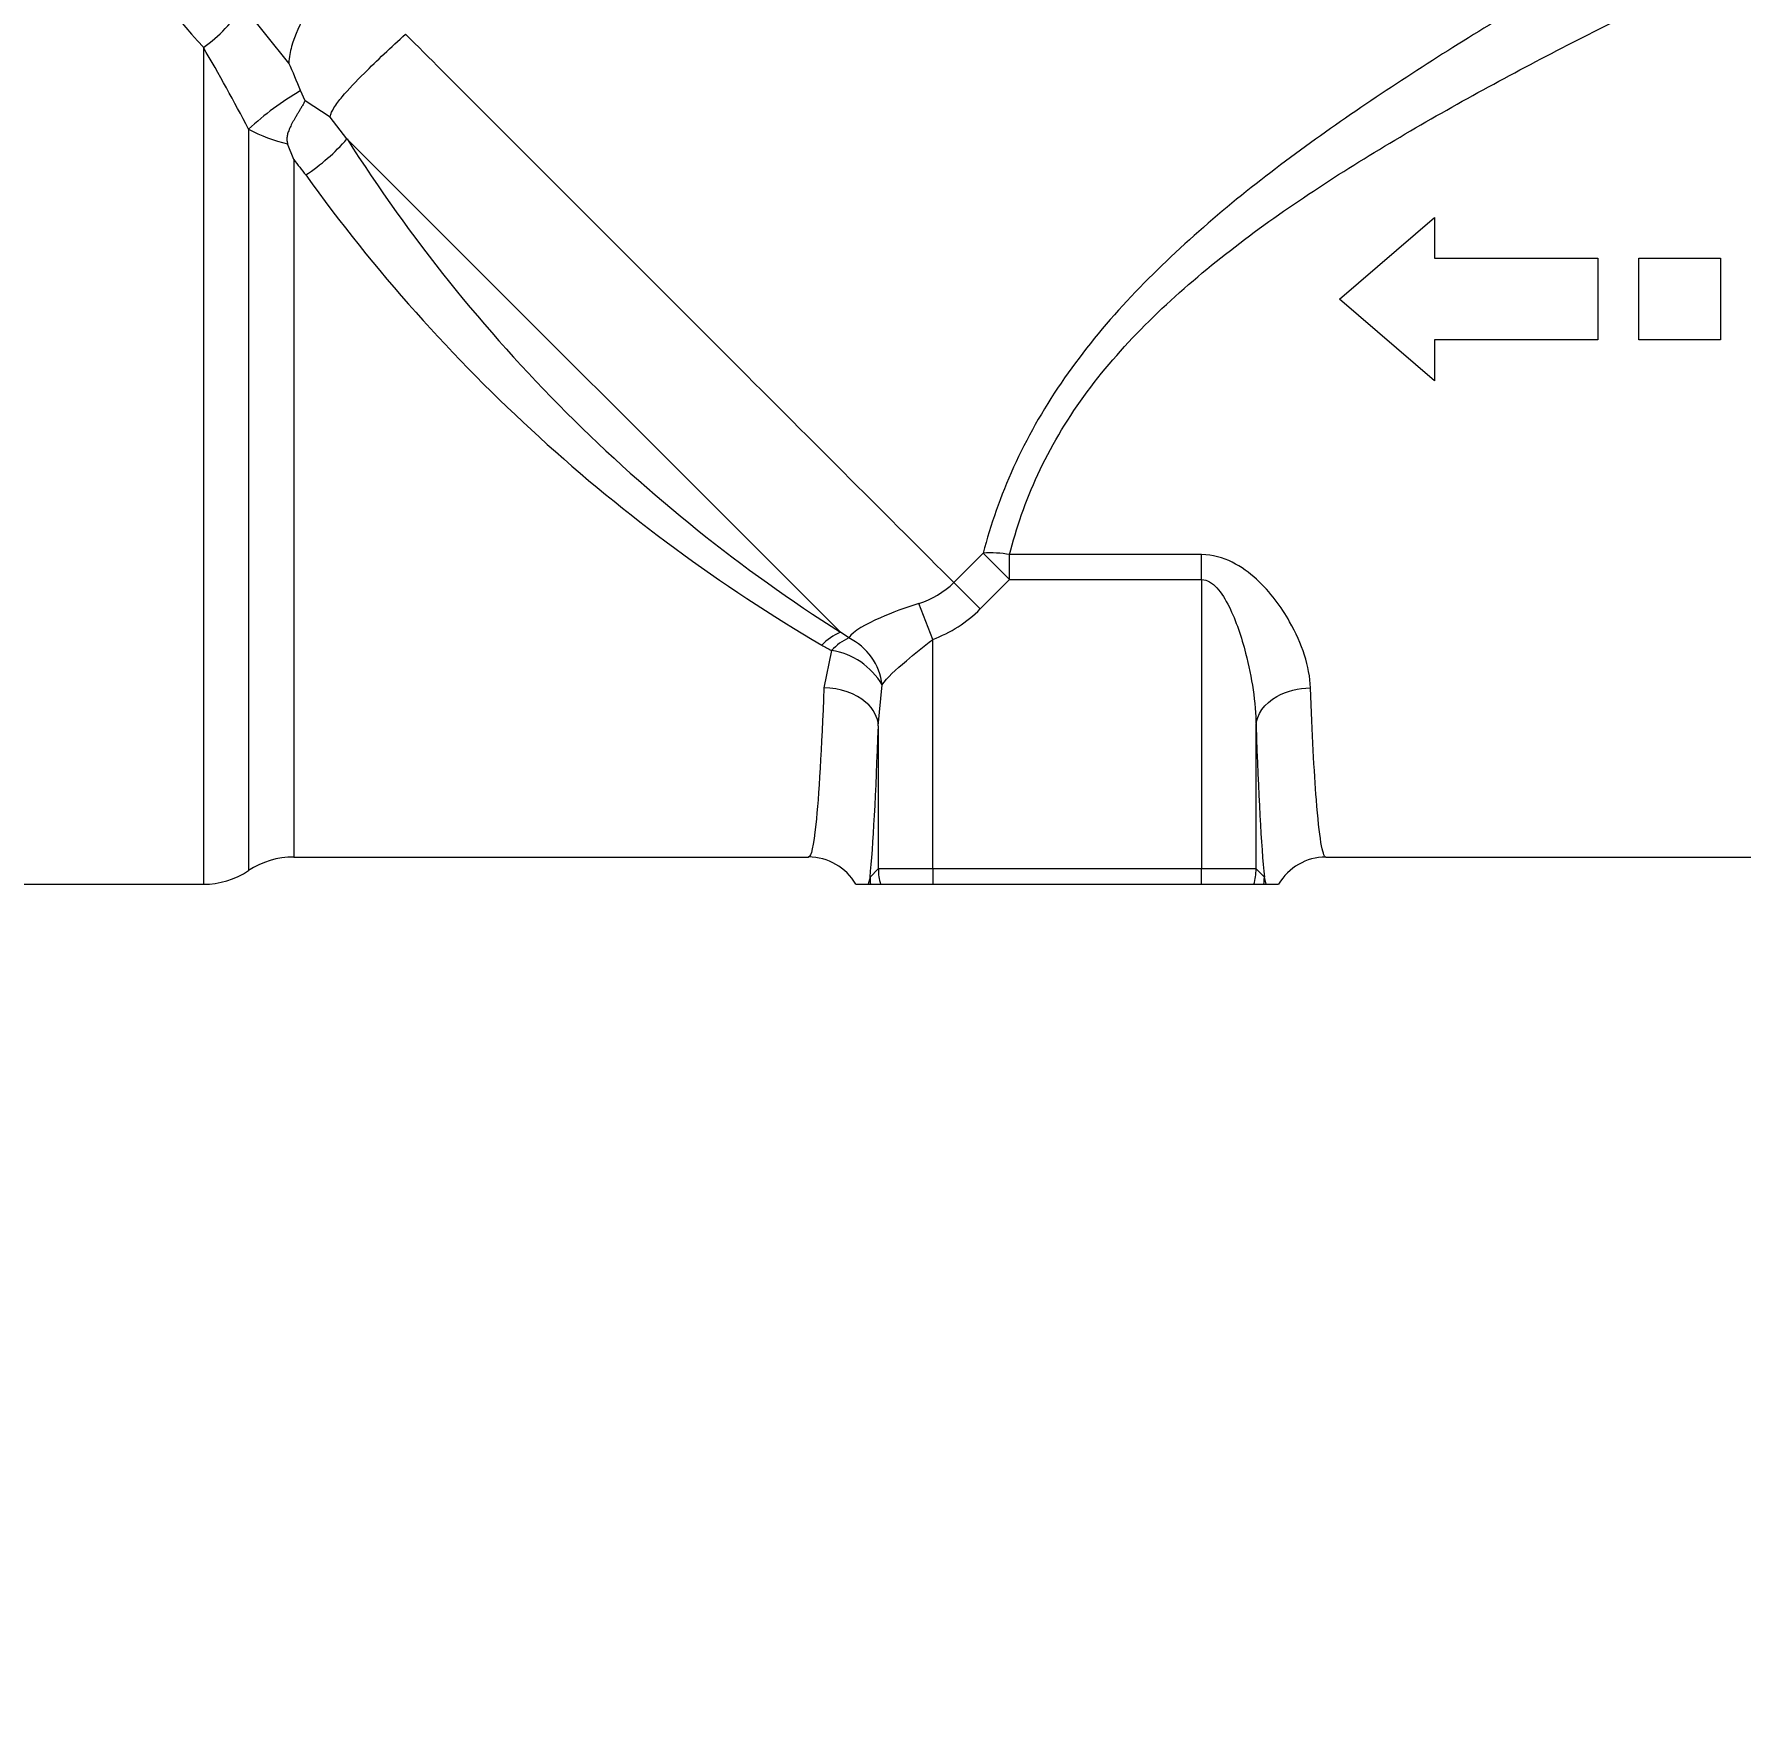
# Model space of a CAD drawing. Header units: millimetres. Extents: x 113490 to 142599, y -20467 to 115.
# Drawn here: x 138247.5 to 138310.2, y -7500 to -7438.2 of the extents above; entities that cross this region are included whole.
import ezdxf

# ---------------------------------------------------------------- set-up
doc = ezdxf.new("R2010")
doc.units = ezdxf.units.MM
doc.layers.add('DV2_0', color=7, linetype='Continuous')
doc.styles.get("Standard").update_dxf_attribs({"font": 'msyh.ttf'})
doc.dimstyles.new('ISO-25', dxfattribs={"dimtxt": 2.5, "dimasz": 2.5, "dimexe": 1.25, "dimexo": 0.625, "dimtad": 1, "dimtxsty": 'Standard', "dimcen": 2.5, "dimadec": 0, "dimazin": 0, "dimtfac": 1, "dimtmove": 0, "dimatfit": 3, "dimfxl": 1, "dimarcsym": 0})

# ---------------------------------------------------------------- blocks, each defined once
blk = doc.blocks.new('*D16')
at = {"color": 0, "lineweight": -2}
for p, q in [((137075.037, -7126.863), (137075.037, -8732.78)), ((139355.037, -7126.863), (139355.037, -8732.78)), ((137135.037, -8702.78), (139295.037, -8702.78))]:
    blk.add_line(p, q, dxfattribs=at)
at = {"color": 0}
for points in [[(137135.037, -8692.78), (137135.037, -8712.78), (137075.037, -8702.78)], [(139295.037, -8692.78), (139295.037, -8712.78), (139355.037, -8702.78)]]:
    blk.add_solid(points, dxfattribs=at)
at = {"layer": 'Defpoints', "color": 0}
for p in [(137075.037, -7125.863), (139355.037, -7125.863), (139355.037, -8702.78)]:
    blk.add_point(p, dxfattribs=at)
at = {"color": 0, "insert": (138215.037, -8656.941), "char_height": 50, "attachment_point": 5}
blk.add_mtext('2270', dxfattribs=at)

msp = doc.modelspace()

# ---------------------------------------------------------------- linework, layer by layer
at = {"layer": 'DV2_0', "color": 7, "linetype": 'Continuous', "lineweight": 20}
for p, q in [((138256.901, -7439.3), (138255.207, -7437.195)), ((138253.763, -7438.723), (138253.763, -7469.47)), ((138255.422, -7441.73), (138255.422, -7468.97)), ((138259.039, -7442.086), (138258.426, -7441.288)), ((138259.039, -7442.086), (138277.166, -7460.214)), ((138257.08, -7442.848), (138257.08, -7468.47)), ((138282.414, -7457.307), (138281.335, -7458.386)), ((138283.384, -7458.277), (138282.414, -7457.307)), ((138283.384, -7458.277), (138283.384, -7457.361)), ((138290.439, -7457.361), (138283.384, -7457.361)), ((138290.439, -7458.277), (138290.439, -7457.361)), ((138282.305, -7459.356), (138281.335, -7458.386)), ((138282.305, -7459.356), (138283.384, -7458.277)), ((138283.384, -7458.277), (138290.439, -7458.277)), ((138290.439, -7458.277), (138290.439, -7468.91)), ((138280.559, -7460.479), (138280.052, -7459.152)), ((138277.475, -7460.421), (138277.166, -7460.214)), ((138280.559, -7468.91), (138280.559, -7460.479)), ((138276.841, -7460.884), (138276.562, -7462.253)), ((138278.56, -7463.646), (138278.7, -7462.144)), ((138278.56, -7463.646), (138278.56, -7468.91)), ((138292.438, -7468.91), (138292.438, -7463.646)), ((138278.56, -7468.91), (138278.256, -7469.215)), ((138280.559, -7468.91), (138278.56, -7468.91)), ((138290.439, -7468.91), (138280.559, -7468.91)), ((138280.559, -7468.91), (138280.559, -7469.47)), ((138292.438, -7468.91), (138290.439, -7468.91)), ((138290.439, -7469.47), (138290.439, -7468.91)), ((138292.743, -7469.215), (138292.438, -7468.91)), ((138292.807, -7469.47), (138292.743, -7469.215))]:
    msp.add_line(p, q, dxfattribs=at)
at = {"layer": 'DV2_0', "color": 7, "linetype": 'Continuous', "lineweight": 15}
for p, q in [((138257.503, -7440.687), (138257.335, -7440.314)), ((138258.426, -7441.288), (138257.503, -7440.688)), ((138257.08, -7442.848), (138256.858, -7442.265)), ((138295.499, -7447.97), (138298.999, -7444.97)), ((138298.999, -7444.97), (138298.999, -7446.47)), ((138298.999, -7446.47), (138304.999, -7446.47)), ((138304.999, -7446.47), (138304.999, -7449.47)), ((138306.499, -7446.47), (138309.499, -7446.47)), ((138306.499, -7449.47), (138306.499, -7446.47)), ((138309.499, -7446.47), (138309.499, -7449.47)), ((138298.999, -7450.97), (138295.499, -7447.97)), ((138298.999, -7449.47), (138298.999, -7450.97)), ((138304.999, -7449.47), (138298.999, -7449.47)), ((138309.499, -7449.47), (138306.499, -7449.47)), ((138257.08, -7468.47), (138275.998, -7468.47)), ((138295, -7468.47), (138320.919, -7468.47)), ((138278.256, -7469.215), (138278.192, -7469.47)), ((138245.965, -7469.47), (138253.763, -7469.47)), ((138277.731, -7469.47), (138278.192, -7469.47)), ((138278.192, -7469.47), (138278.272, -7469.47)), ((138278.272, -7469.47), (138278.641, -7469.47)), ((138278.641, -7469.47), (138280.559, -7469.47)), ((138280.559, -7469.47), (138290.439, -7469.47)), ((138290.439, -7469.47), (138292.357, -7469.47)), ((138292.357, -7469.47), (138292.726, -7469.47)), ((138292.726, -7469.47), (138292.807, -7469.47)), ((138292.807, -7469.47), (138293.267, -7469.47))]:
    msp.add_line(p, q, dxfattribs=at)
at = {"layer": 'DV2_0', "color": 7, "linetype": 'Continuous', "lineweight": 20}
for centre, radius, start, end in [((138250.962, -7434.63), 4.96, 304.3876, 328.85914), ((138195.433, -7472.854), 67.582, 27.42172, 30.33321), ((138263.008, -7449.983), 11.21, 120.39975, 132.58669), ((138253.403, -7437.176), 7.475, 303.4462, 318.93888), ((138308.777, -7410.477), 58.931, 212.43604, 237.56143), ((138293.749, -7414.529), 46.331, 217.67878, 218.56613), ((138307.911, -7407.149), 62.081, 215.74199, 239.58285), ((138282.69, -7461.065), 3.769, 79.38137, 94.20329), ((138279.124, -7456.142), 3.15, 287.13791, 314.5817), ((138277.918, -7462.042), 1.977, 112.35097, 136.66392), ((138278.267, -7462.171), 1.921, 114.33317, 137.93667), ((138276.51, -7462.404), 2.205, 6.75467, 64.04799), ((138284.582, -7446.423), 16.403, 240.39945, 241.83786), ((138276.449, -7463.464), 2.609, 30.38643, 81.36648)]:
    msp.add_arc(centre, radius, start, end, dxfattribs=at)
at = {"layer": 'DV2_0', "color": 7, "linetype": 'Continuous', "lineweight": 15}
for centre, radius, start, end in [((138231.203, -7450.885), 28.189, 22.02422, 24.267), ((138258.002, -7436.997), 5.39, 241.40288, 257.75079), ((138257.08, -7471.47), 3, 90, 123.55731), ((138275.986, -7470.493), 2.024, 30.38568, 89.64595), ((138295.013, -7470.493), 2.023, 90.35198, 149.61638), ((138253.763, -7466.47), 3, 270, 303.55731)]:
    msp.add_arc(centre, radius, start, end, dxfattribs=at)
at = {"layer": 'DV2_0', "color": 7, "linetype": 'Continuous', "lineweight": 20}
for centre, major_axis, ratio, start_param, end_param in [((138277.997, -7447.97), (0, -22.5), 0.034921, 0.335585, 0.799942), ((138293.002, -7447.97), (0, -22.5), 0.034921, -0.799942, -0.335585), ((138280.254, -7469.215), (-1.414, 1.414), 0.998783, 0.786007, 0.913983), ((138280.559, -7468.91), (-1.414, 1.414), 0.998783, 0.786007, 1.069954), ((138290.439, -7468.91), (1.414, 1.414), 0.998783, 5.213232, 5.497178), ((138290.744, -7469.215), (1.414, 1.414), 0.998783, 5.369203, 5.497178)]:
    msp.add_ellipse(centre, major_axis=major_axis, ratio=ratio, start_param=start_param, end_param=end_param, dxfattribs=at)
for points, knots in [([(138319.648, -7427.717), (138317.859, -7428.626), (138314.046, -7430.586), (138308.053, -7433.796), (138301.946, -7437.273), (138295.873, -7441.103), (138290.038, -7445.47), (138285.776, -7449.964), (138283.419, -7454.144), (138282.686, -7456.272), (138282.414, -7457.307)], [0, 0, 0, 0, 0.142857, 0.285714, 0.428571, 0.571429, 0.714286, 0.857143, 0.928571, 1, 1, 1, 1]), ([(138252.33, -7430.224), (138251.647, -7430.728), (138250.74, -7432.067), (138250.993, -7435.119), (138252.565, -7437.452), (138253.763, -7438.723)], [0, 0, 0, 0, 0.268324, 0.560995, 1, 1, 1, 1]), ([(138283.384, -7457.361), (138283.627, -7456.391), (138284.305, -7454.402), (138286.591, -7450.529), (138290.843, -7446.426), (138296.737, -7442.499), (138302.897, -7439.09), (138309.107, -7436.016), (138315.209, -7433.191), (138319.095, -7431.471), (138320.919, -7430.675)], [0, 0, 0, 0, 0.071429, 0.142857, 0.285714, 0.428571, 0.571429, 0.714286, 0.857143, 1, 1, 1, 1]), ([(138258.854, -7435.773), (138258.363, -7436.3), (138257.601, -7437.261), (138257.04, -7438.428), (138256.916, -7439.081), (138256.901, -7439.3)], [0, 0, 0, 0, 0.511268, 0.852114, 1, 1, 1, 1]), ([(138258.426, -7441.288), (138258.443, -7441.159), (138258.561, -7440.912), (138258.955, -7440.405), (138259.789, -7439.542), (138260.66, -7438.716), (138261.189, -7438.238)], [0, 0, 0, 0, 0.113474, 0.261228, 0.556737, 1, 1, 1, 1]), ([(138281.335, -7458.386), (138279.053, -7456.105), (138274.246, -7451.297), (138266.913, -7443.963), (138262.939, -7439.989), (138261.189, -7438.238)], [0, 0, 0, 0, 0.434046, 0.731549, 1, 1, 1, 1]), ([(138294.437, -7462.253), (138294.408, -7461.475), (138293.952, -7460.089), (138292.774, -7458.473), (138291.61, -7457.588), (138290.836, -7457.361), (138290.439, -7457.361)], [0, 0, 0, 0, 0.428571, 0.714286, 0.857143, 1, 1, 1, 1]), ([(138276.562, -7462.253), (138276.478, -7464.494), (138276.297, -7467.525), (138276.088, -7468.47), (138275.998, -7468.47)], [0, 0, 0, 0, 0.571429, 1, 1, 1, 1]), ([(138278.56, -7463.646), (138278.549, -7463.339), (138278.17, -7462.619), (138277.15, -7462.263), (138276.562, -7462.253)], [0, 0, 0, 0, 0.428571, 1, 1, 1, 1]), ([(138292.438, -7463.646), (138292.453, -7463.236), (138292.963, -7462.525), (138293.995, -7462.261), (138294.437, -7462.253)], [0, 0, 0, 0, 0.571429, 1, 1, 1, 1]), ([(138295, -7468.47), (138294.881, -7468.47), (138294.671, -7467.197), (138294.499, -7463.933), (138294.437, -7462.253)], [0, 0, 0, 0, 0.571429, 1, 1, 1, 1])]:
    msp.add_open_spline(points, degree=3, knots=knots, dxfattribs=at)
at = {"layer": 'DV2_0', "color": 7, "linetype": 'Continuous', "lineweight": 15}
for points, knots in [([(138257.503, -7440.687), (138257.482, -7440.725), (138257.441, -7440.798), (138257.375, -7440.911), (138257.309, -7441.02), (138257.245, -7441.127), (138257.182, -7441.231), (138257.123, -7441.332), (138257.068, -7441.429), (138257.002, -7441.552), (138256.931, -7441.697), (138256.868, -7441.862), (138256.833, -7442.01), (138256.825, -7442.146), (138256.847, -7442.226), (138256.858, -7442.265)], [0, 0, 0, 0, 0.083569, 0.163451, 0.239686, 0.312336, 0.381468, 0.447142, 0.509423, 0.568381, 0.6786, 0.774921, 0.85886, 0.932746, 1, 1, 1, 1]), ([(138290.439, -7458.277), (138290.638, -7458.277), (138291.025, -7458.526), (138291.606, -7459.498), (138292.196, -7461.272), (138292.424, -7462.792), (138292.438, -7463.646)], [0, 0, 0, 0, 0.142857, 0.285714, 0.571429, 1, 1, 1, 1]), ([(138280.052, -7459.152), (138279.545, -7459.312), (138278.402, -7459.744), (138277.65, -7460.16), (138277.475, -7460.421)], [0, 0, 0, 0, 0.428571, 1, 1, 1, 1]), ([(138278.7, -7462.144), (138278.87, -7461.874), (138279.439, -7461.378), (138280.222, -7460.738), (138280.559, -7460.479)], [0, 0, 0, 0, 0.571429, 1, 1, 1, 1])]:
    msp.add_open_spline(points, degree=3, knots=knots, dxfattribs=at)
at = {"layer": 'DV2_0', "color": 7, "linetype": 'Continuous', "lineweight": 20}
msp.add_open_spline([(138280.559, -7460.479), (138281.21, -7460.23), (138281.812, -7459.849), (138282.305, -7459.356)], degree=3, dxfattribs=at)

# ---------------------------------------------------------------- dimensions: what is measured, and where the dimension line sits
at = {"color": 1}
dim = msp.add_linear_dim(base=(139355.037, -8702.78), p1=(137075.037, -7125.863), p2=(139355.037, -7125.863), text='2270', dimstyle='ISO-25', override={"dimtxt": 50, "dimasz": 60, "dimexe": 30, "dimexo": 1, "dimgap": 20, "dimdec": 0}, dxfattribs=at)
dim.commit()
dim.dimension.update_dxf_attribs({"geometry": '*D16', "text_midpoint": (138215.037, -8656.941)})

doc.saveas('drawing.dxf')
